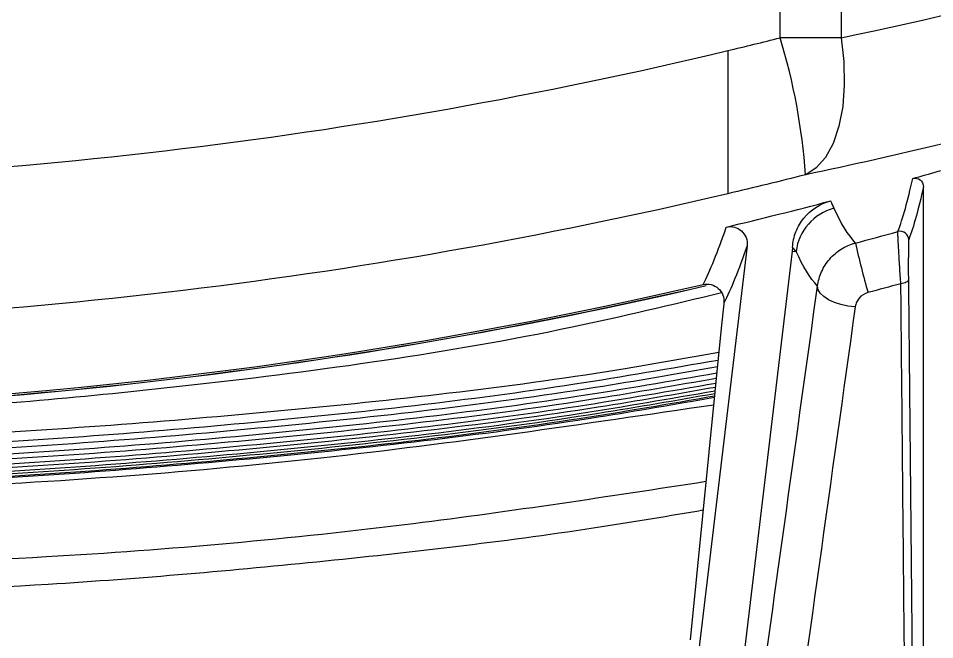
# Model space of a CAD drawing. Extents: x 14.8 to 109.8, y 1.6 to 86.6.
# Drawn here: x 49.758 to 51.373, y 3.554 to 4.648 of the extents above; entities that cross this region are included whole.
import ezdxf

# ---------------------------------------------------------------- set-up
doc = ezdxf.new("R2010")
doc.units = 0
doc.header["$MEASUREMENT"] = 0
doc.layers.add('OBJECT', color=7, linetype='CONTINUOUS')

msp = doc.modelspace()

# ---------------------------------------------------------------- linework, layer by layer
at = {"layer": 'OBJECT'}
for p, q in [((51.1006, 4.6139), (51.1006, 6.2841)), ((51.2082, 6.2805), (51.2082, 4.6139)), ((51.2082, 4.6139), (51.1006, 4.6139)), ((51.3533, 3.0805), (51.3533, 4.3515)), ((51.0424, 4.2477), (50.955, 3.5167)), ((51.1219, 4.2383), (51.0384, 3.5405)), ((51.1219, 4.2383), (51.1289, 4.2374)), ((51.0013, 4.1455), (50.997, 4.1022)), ((51.0015, 4.1467), (51.0013, 4.1455)), ((50.997, 4.1022), (50.9424, 3.5538))]:
    msp.add_line(p, q, dxfattribs=at)
at = {"layer": 'OBJECT', "flags": 128}
for points in [[(51.2082, 4.6139), (51.2129, 4.5719), (51.2138, 4.5312), (51.2109, 4.4929), (51.2043, 4.4581), (51.1941, 4.4279), (51.1806, 4.4031), (51.1643, 4.3846), (51.1457, 4.3727)], [(51.3266, 4.188), (51.3264, 4.1867), (51.3256, 4.1855), (51.3244, 4.1843), (51.3228, 4.1832), (51.3208, 4.1823), (51.3185, 4.1816), (51.316, 4.1811), (51.3134, 4.1808)], [(51.233, 4.1401), (51.2202, 4.1414), (51.2078, 4.144), (51.1962, 4.1478), (51.1859, 4.1525), (51.1775, 4.158), (51.1713, 4.164), (51.1676, 4.1702), (51.1666, 4.1765)]]:
    msp.add_lwpolyline(points, dxfattribs=at)
at = {"layer": 'OBJECT'}
for centre, radius, start, end in [((50.0453, 4.2921), 1.1033, 4.1918, 16.9578), ((49.0083, 12.6251), 8.5804, 285.72839, 286.3524), ((49.0083, 12.6251), 8.5804, 283.46125, 284.72547), ((51.2183, 4.2265), 0.0901, 104.7605, 173.0258), ((51.3123, 4.2581), 0.015, 0.0897, 105.3345), ((52.9588, 4.6481), 1.7704, 192.9187, 195.8298), ((49.0083, 12.6251), 8.6693, 256.95636, 283.04364), ((49.0083, 12.6251), 8.6723, 270.1982, 283.07723), ((49.0083, 12.6251), 8.6726, 270.1982, 283.07706)]:
    msp.add_arc(centre, radius, start, end, dxfattribs=at)
for points in [[(51.2082, 4.6139), (51.5202, 4.6789), (51.8282, 4.7629), (52.1323, 4.8665)], [(51.0083, 4.5913), (51.0391, 4.5986), (51.0699, 4.6062), (51.1006, 4.6139)], [(51.1457, 4.3727), (51.1, 4.3612), (51.0542, 4.35), (51.0083, 4.3392)], [(51.3083, 4.2726), (51.317, 4.296), (51.3256, 4.3271), (51.3343, 4.366)], [(51.3533, 4.3515), (51.3447, 4.3127), (51.336, 4.2815), (51.3273, 4.2582)], [(51.1894, 4.3265), (51.1915, 4.3221), (51.1935, 4.3178), (51.1954, 4.3136)], [(51.1954, 4.3136), (51.2073, 4.2873), (51.2198, 4.2668), (51.2331, 4.2523)], [(50.9649, 4.1795), (50.9774, 4.2036), (50.991, 4.2372), (51.0057, 4.2804)], [(51.2331, 4.2523), (51.2582, 4.259), (51.2833, 4.2657), (51.3083, 4.2726)], [(51.0424, 4.2477), (51.0277, 4.2044), (51.014, 4.1708), (51.0015, 4.1467)], [(51.1225, 4.2449), (51.1224, 4.2427), (51.1222, 4.2405), (51.1219, 4.2383)], [(51.1666, 4.1765), (51.1533, 4.191), (51.1408, 4.2113), (51.1289, 4.2374)], [(51.3266, 4.188), (51.3298, 3.8666), (51.333, 3.5453), (51.3361, 3.2242)], [(51.0567, 3.3854), (51.0933, 3.6488), (51.1299, 3.9124), (51.1666, 4.1765)], [(51.3134, 4.1808), (51.2941, 4.1755), (51.2748, 4.1703), (51.2554, 4.1652)], [(51.233, 4.1401), (51.1905, 3.8368), (51.1482, 3.5339), (51.1059, 3.2314)]]:
    msp.add_open_spline(points, degree=3, dxfattribs=at)
for points, knots in [([(52.1038, 4.6362), (51.9464, 4.5823), (51.7877, 4.5333), (51.4681, 4.4455), (51.3073, 4.4066), (51.1457, 4.3727)], [0, 0, 0, 0, 0.5, 0.5, 1, 1, 1, 1]), ([(47.0083, 4.5913), (47.3363, 4.5129), (47.667, 4.4542), (48.3336, 4.3756), (48.6697, 4.3557), (49.3471, 4.3557), (49.683, 4.3756), (50.3497, 4.4542), (50.6803, 4.5129), (51.0083, 4.5913)], [0, 0, 0, 0, 0.25, 0.25, 0.5, 0.5, 0.75, 0.75, 1, 1, 1, 1]), ([(51.0083, 4.5913), (51.0083, 4.5756), (51.0083, 4.5603), (51.0083, 4.5299), (51.0083, 4.5149), (51.0083, 4.4858), (51.0083, 4.4719), (51.0083, 4.452), (51.0083, 4.4456), (51.0083, 4.4331), (51.0083, 4.4269), (51.0083, 4.4095), (51.0083, 4.3989), (51.0083, 4.38), (51.0083, 4.3716), (51.0083, 4.3576), (51.0083, 4.3519), (51.0083, 4.3434), (51.0083, 4.3405), (51.0083, 4.3392)], [0, 0, 0, 0, 0.125, 0.125, 0.25, 0.25, 0.375, 0.375, 0.4375, 0.4375, 0.5, 0.5, 0.625, 0.625, 0.75, 0.75, 0.875, 0.875, 1, 1, 1, 1]), ([(51.3343, 4.366), (51.3388, 4.3673), (51.3437, 4.3663), (51.3511, 4.3607), (51.3533, 4.3562), (51.3533, 4.3515)], [0, 0, 0, 0, 0.5, 0.5, 1, 1, 1, 1]), ([(51.0083, 4.3392), (50.6813, 4.262), (50.3511, 4.2041), (49.6845, 4.1264), (49.348, 4.1067), (48.6687, 4.1067), (48.3322, 4.1264), (47.6656, 4.2041), (47.3354, 4.262), (47.0083, 4.3392)], [0, 0, 0, 0, 0.25, 0.25, 0.5, 0.5, 0.75, 0.75, 1, 1, 1, 1]), ([(51.1225, 4.2449), (51.1231, 4.2543), (51.1251, 4.2635), (51.1319, 4.2811), (51.1367, 4.2892), (51.1545, 4.3111), (51.171, 4.3217), (51.1894, 4.3265)], [0, 0, 0, 0, 0.25, 0.25, 0.5, 0.5, 1, 1, 1, 1]), ([(51.0057, 4.2804), (51.0105, 4.2816), (51.0154, 4.2815), (51.0247, 4.2792), (51.029, 4.2769), (51.0362, 4.2705), (51.039, 4.2664), (51.0424, 4.2574), (51.043, 4.2525), (51.0424, 4.2477)], [0, 0, 0, 0, 0.25, 0.25, 0.5, 0.5, 0.75, 0.75, 1, 1, 1, 1]), ([(51.3134, 4.1808), (51.3131, 4.1853), (51.3127, 4.1901), (51.312, 4.2001), (51.3117, 4.2053), (51.311, 4.2156), (51.3107, 4.2209), (51.3101, 4.231), (51.3098, 4.2358), (51.3093, 4.245), (51.3091, 4.2493), (51.3087, 4.257), (51.3085, 4.2604), (51.3083, 4.266), (51.3082, 4.2683), (51.3082, 4.2714), (51.3082, 4.2724), (51.3083, 4.2726)], [0, 0, 0, 0, 0.125, 0.125, 0.25, 0.25, 0.375, 0.375, 0.5, 0.5, 0.625, 0.625, 0.75, 0.75, 0.875, 0.875, 1, 1, 1, 1]), ([(51.1666, 4.1765), (51.1677, 4.1853), (51.1701, 4.1938), (51.1755, 4.2059), (51.1777, 4.2099), (51.1825, 4.2174), (51.1851, 4.2209), (51.1939, 4.2309), (51.2008, 4.2369), (51.216, 4.2463), (51.2243, 4.25), (51.2331, 4.2523)], [0, 0, 0, 0, 0.25, 0.25, 0.375, 0.375, 0.5, 0.5, 0.75, 0.75, 1, 1, 1, 1]), ([(51.3273, 4.2582), (51.3272, 4.258), (51.3271, 4.2572), (51.327, 4.2548), (51.3269, 4.253), (51.3268, 4.2487), (51.3268, 4.2461), (51.3267, 4.2402), (51.3267, 4.2369), (51.3266, 4.2299), (51.3266, 4.2262), (51.3265, 4.2185), (51.3265, 4.2145), (51.3265, 4.2067), (51.3265, 4.2027), (51.3266, 4.1951), (51.3266, 4.1915), (51.3266, 4.188)], [0, 0, 0, 0, 0.125, 0.125, 0.25, 0.25, 0.375, 0.375, 0.5, 0.5, 0.625, 0.625, 0.75, 0.75, 0.875, 0.875, 1, 1, 1, 1]), ([(51.1289, 4.2374), (51.1289, 4.2374), (51.1289, 4.2374), (51.1289, 4.2374), (51.1269, 4.2399), (51.1247, 4.2424), (51.1225, 4.2449)], [-0.00000006, -0.00000006, -0.00000006, -0.00000006, 0, 0, 0, 0.005148649, 0.005148649, 0.005148649, 0.005148649]), ([(50.9649, 4.1795), (50.9696, 4.1806), (50.9746, 4.1805), (50.9838, 4.1781), (50.9881, 4.1758), (50.9953, 4.1694), (50.9981, 4.1653), (51.0014, 4.1564), (51.002, 4.1515), (51.0015, 4.1467)], [0, 0, 0, 0, 0.25, 0.25, 0.5, 0.5, 0.75, 0.75, 1, 1, 1, 1]), ([(51.3227, 3.2169), (51.3227, 3.2256), (51.3226, 3.2343), (51.3225, 3.243), (51.3222, 3.2778), (51.3218, 3.3126), (51.3215, 3.3475), (51.3201, 3.4868), (51.3188, 3.6262), (51.3174, 3.7656), (51.3161, 3.9039), (51.3148, 4.0423), (51.3134, 4.1808)], [0, 0, 0, 0, 0.000762, 0.000762, 0.000762, 0.00381, 0.00381, 0.00381, 0.016002, 0.016002, 0.016002, 0.02810417, 0.02810417, 0.02810417, 0.02810417]), ([(49.0383, 3.942), (49.2102, 3.9452), (49.5546, 3.9517), (50.1209, 4.0046), (50.604, 4.071), (50.9099, 4.1441), (50.9975, 4.165)], [0, 0, 0, 0, 0.260933, 0.522684, 0.863308, 1, 1, 1, 1]), ([(51.2554, 4.1652), (51.2493, 4.1636), (51.2438, 4.16), (51.238, 4.1533), (51.2365, 4.1508), (51.2341, 4.1456), (51.2333, 4.1429), (51.233, 4.1401)], [0, 0, 0, 0, 0.5, 0.5, 0.75, 0.75, 1, 1, 1, 1]), ([(50.9928, 4.0597), (50.939, 4.0501), (50.6896, 4.0053), (50.2382, 3.9552), (49.6402, 3.9077), (49.2389, 3.9015), (49.0383, 3.8984)], [0, 0, 0, 0, 0.083526, 0.387047, 0.693526, 1, 1, 1, 1]), ([(49.0383, 3.8814), (49.2279, 3.8843), (49.6072, 3.8902), (50.1744, 3.9339), (50.6365, 3.9847), (50.9074, 4.0318), (50.9915, 4.0464)], [0, 0, 0, 0, 0.2897977, 0.5797518, 0.8695496, 1, 1, 1, 1]), ([(50.9902, 4.0342), (50.9185, 4.0217), (50.6561, 3.9757), (50.1985, 3.9246), (49.6192, 3.879), (49.2319, 3.8729), (49.0383, 3.8699)], [0, 0, 0, 0, 0.111401, 0.407545, 0.703856, 1, 1, 1, 1]), ([(49.0383, 3.8595), (49.2283, 3.8624), (49.6083, 3.8683), (50.1768, 3.9121), (50.6377, 3.9628), (50.9071, 4.0095), (50.9892, 4.0238)], [0, 0, 0, 0, 0.2907453, 0.5816477, 0.872393, 1, 1, 1, 1]), ([(50.9882, 4.0139), (50.9182, 4.0017), (50.6571, 3.9559), (50.2006, 3.905), (49.6203, 3.8593), (49.2323, 3.8532), (49.0383, 3.8502)], [0, 0, 0, 0, 0.108874, 0.405861, 0.703014, 1, 1, 1, 1]), ([(49.0383, 3.842), (49.2286, 3.8449), (49.6092, 3.8508), (50.1785, 3.8947), (50.6385, 3.9452), (50.9067, 3.9918), (50.9874, 4.0058)], [0, 0, 0, 0, 0.291438, 0.583033, 0.87447, 1, 1, 1, 1]), ([(50.9867, 3.9982), (50.9178, 3.9861), (50.6577, 3.9406), (50.2019, 3.8898), (49.6209, 3.844), (49.2325, 3.8379), (49.0383, 3.8349)], [0, 0, 0, 0, 0.1071434, 0.4047064, 0.7024369, 1, 1, 1, 1]), ([(49.0383, 3.8288), (49.2287, 3.8318), (49.6096, 3.8377), (50.1794, 3.8816), (50.6388, 3.932), (50.9062, 3.9784), (50.9861, 3.9923)], [0, 0, 0, 0, 0.291874, 0.583906, 0.87578, 1, 1, 1, 1]), ([(50.9855, 3.9869), (50.9173, 3.975), (50.6577, 3.9295), (50.2024, 3.8788), (49.6212, 3.8331), (49.2326, 3.827), (49.0383, 3.8239)], [0, 0, 0, 0, 0.10621, 0.404084, 0.702126, 1, 1, 1, 1]), ([(49.0383, 3.8201), (49.2288, 3.823), (49.6097, 3.8289), (50.1795, 3.8729), (50.6386, 3.9232), (50.9057, 3.9695), (50.9852, 3.9833)], [0, 0, 0, 0, 0.292054, 0.584265, 0.876319, 1, 1, 1, 1]), ([(50.9849, 3.9802), (50.9167, 3.9683), (50.6573, 3.9229), (50.2022, 3.8723), (49.6211, 3.8265), (49.2325, 3.8204), (49.0383, 3.8174)], [0, 0, 0, 0, 0.106076, 0.403995, 0.702081, 1, 1, 1, 1]), ([(50.9836, 3.9671), (50.7531, 3.9331), (50.2802, 3.8631), (49.6806, 3.8211), (49.2624, 3.808), (49.0891, 3.8069), (49.0383, 3.8066)], [0, 0, 0, 0, 0.357557, 0.733918, 0.922039, 1, 1, 1, 1]), ([(49.0383, 3.6745), (49.2948, 3.6798), (49.7679, 3.6897), (50.4127, 3.7473), (50.7985, 3.8064), (50.9702, 3.8327)], [0, 0, 0, 0, 0.396647, 0.731449, 1, 1, 1, 1]), ([(50.9651, 3.7817), (50.9057, 3.7716), (50.6849, 3.7344), (50.2999, 3.69), (49.7172, 3.6384), (49.296, 3.6303), (49.0383, 3.6253)], [0, 0, 0, 0, 0.093435, 0.347043, 0.600652, 1, 1, 1, 1])]:
    msp.add_open_spline(points, degree=3, knots=knots, dxfattribs=at)

doc.saveas('drawing.dxf')
